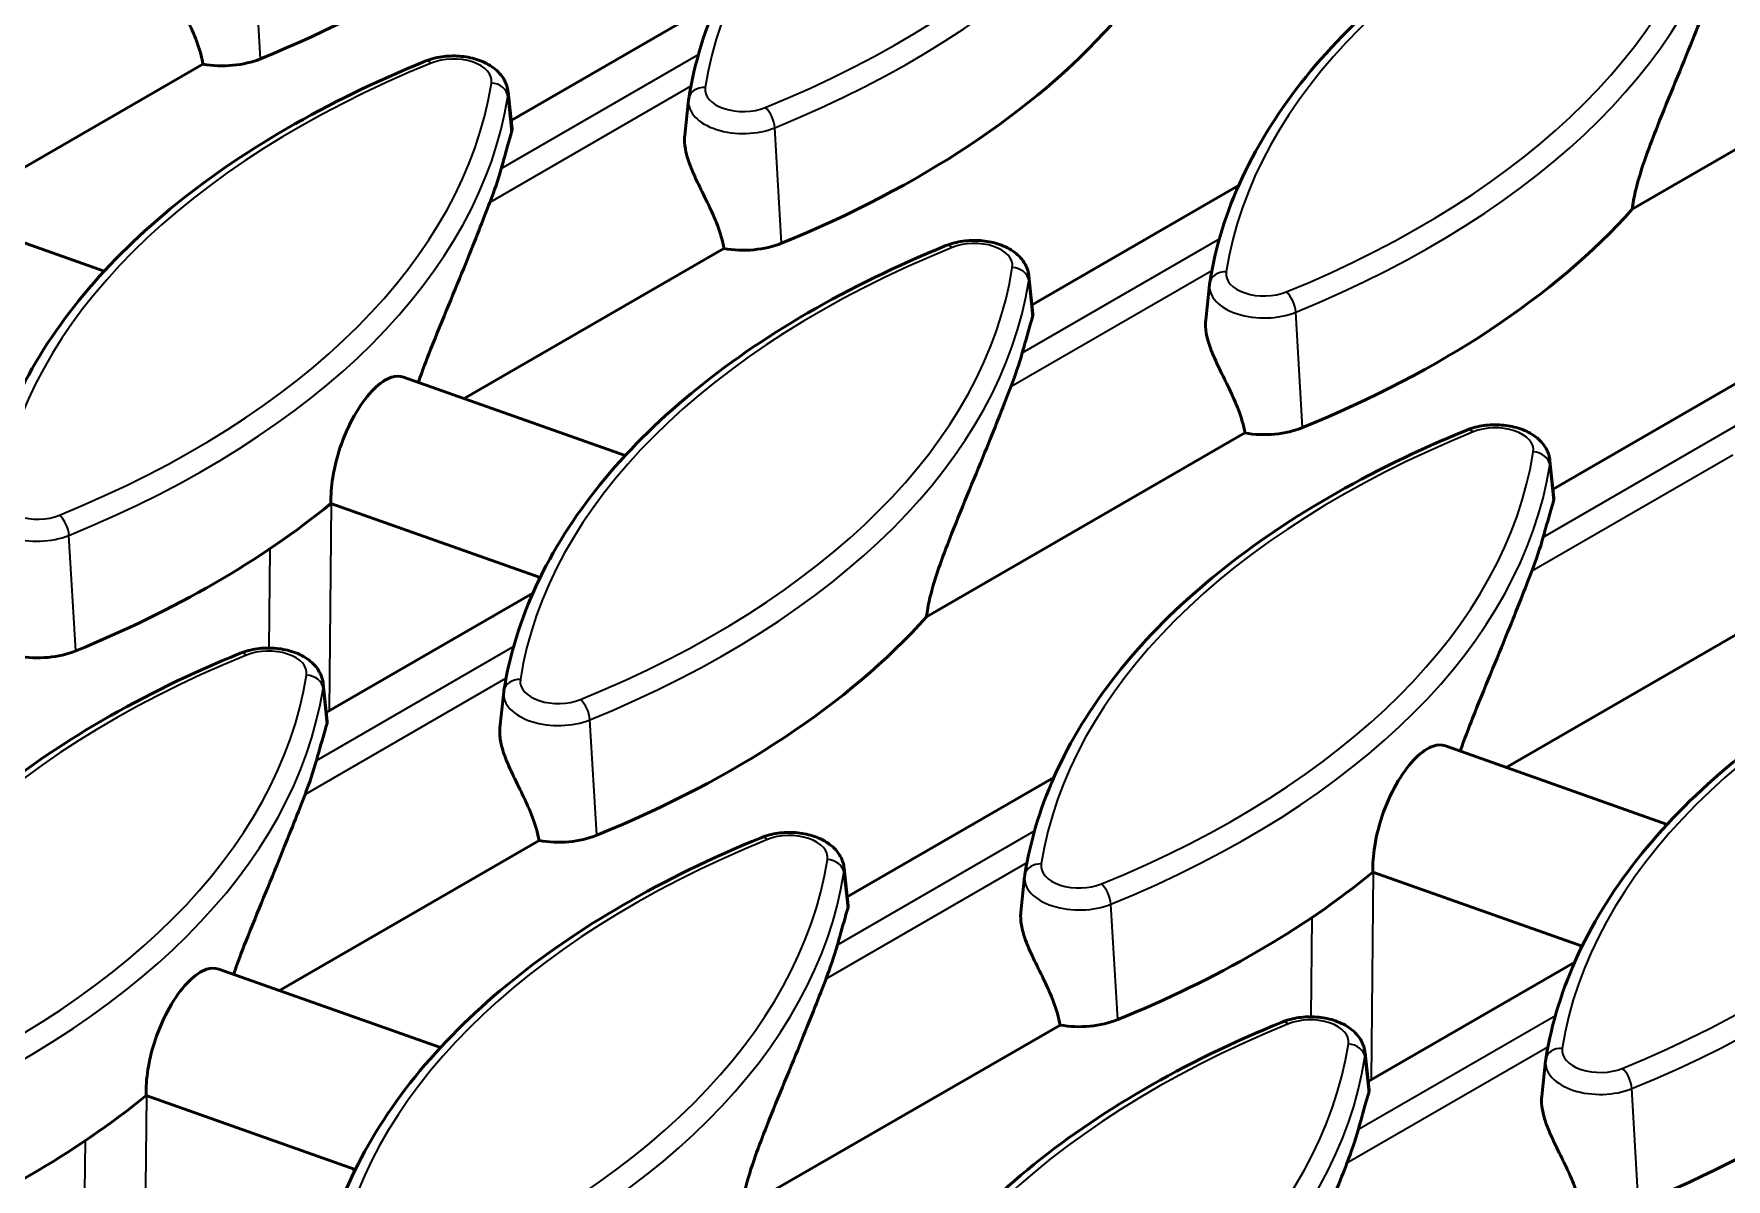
# Model space of a CAD drawing. Header units: millimetres. Extents: x 0 to 4362, y -130 to 2100.
# Drawn here: x 403.2 to 504.9, y 782.7 to 851.5 of the extents above; entities that cross this region are included whole.
import ezdxf

# ---------------------------------------------------------------- set-up
doc = ezdxf.new("R2010")
doc.units = ezdxf.units.MM
doc.header["$LTSCALE"] = 5
doc.layers.add('Sichtbar (ISO)', color=7, linetype='Continuous', lineweight=50)
doc.layers.add('Sichtbar schmal (ISO)', color=7, linetype='Continuous', lineweight=35)

msp = doc.modelspace()

# ---------------------------------------------------------------- linework, layer by layer
at = {"layer": 'Sichtbar (ISO)'}
for p, q in [((431.864, 846.319), (444.282, 853.488)), ((499.259, 840.986), (518.398, 852.036)), ((397.73, 840.69), (413.342, 849.703)), ((431.677, 848.058), (431.918, 845.807)), ((442.531, 847.553), (442.3, 845.408)), ((463.178, 835.238), (475.596, 842.407)), ((407.409, 837.265), (394.084, 841.98)), ((429.045, 829.609), (444.657, 838.622)), ((462.991, 836.977), (463.233, 834.726)), ((473.846, 836.472), (473.615, 834.326)), ((494.493, 824.157), (506.911, 831.326)), ((438.724, 826.184), (425.398, 830.899)), ((456.832, 816.491), (475.972, 827.541)), ((494.306, 825.896), (494.548, 823.645)), ((433.611, 818.858), (421.033, 823.309)), ((420.752, 810.743), (433.17, 817.912)), ((491.674, 807.447), (507.286, 816.46)), ((420.565, 812.482), (420.807, 810.231)), ((431.419, 811.977), (431.189, 809.832)), ((501.354, 804.022), (488.028, 808.737)), ((452.067, 799.662), (464.485, 806.831)), ((417.933, 794.033), (433.545, 803.046)), ((451.88, 801.401), (452.121, 799.15)), ((462.734, 800.896), (462.504, 798.751)), ((496.24, 796.696), (483.663, 801.147)), ((483.381, 788.581), (495.799, 795.75)), ((427.612, 790.608), (414.287, 795.323)), ((445.721, 780.915), (464.86, 791.965)), ((483.195, 790.32), (483.436, 788.069)), ((494.049, 789.815), (493.818, 787.67)), ((422.499, 783.282), (409.922, 787.733))]:
    msp.add_line(p, q, dxfattribs=at)
for centre, major_axis, start_param, end_param in [((380.178, 880.022), (-63.568, 0), 2.1848933, 2.6638716), ((411.493, 868.941), (-63.568, 0), 2.1848933, 2.6638716), ((414.502, 851.913), (-4, 0), 1.2765781, 2.1848933), ((369.066, 849.345), (63.043, 0), 6.0631154, 6.1203042), ((442.807, 857.86), (-63.568, 0), 2.1848933, 2.6638716), ((445.817, 840.832), (-4, 0), 1.2765781, 2.1848933), ((400.381, 838.264), (63.043, 0), 6.0631154, 6.1203042), ((477.132, 829.751), (-4, 0), 1.2765781, 2.1848933), ((369.066, 844.446), (-63.568, 0), 2.1848933, 2.5278613), ((431.696, 827.183), (63.043, 0), 6.0631154, 6.1203042), ((400.381, 833.365), (-63.568, 0), 2.1848933, 2.6638716), ((403.391, 816.338), (-4, 0), 1.2765781, 2.1848933), ((357.954, 813.769), (63.043, 0), 6.0631154, 6.1203042), ((434.705, 805.256), (-4, 0), 1.2765781, 2.1848933), ((431.696, 822.284), (-63.568, 0), 2.1848933, 2.5278613), ((389.269, 802.688), (63.043, 0), 6.0631154, 6.1203042), ((463.01, 811.203), (-63.568, 0), 2.1848933, 2.6638716), ((466.02, 794.175), (-4, 0), 1.2765781, 2.1848933), ((357.954, 808.87), (-63.568, 0), 2.1848933, 2.5278613), ((420.584, 791.607), (63.043, 0), 6.0631154, 6.1203042)]:
    msp.add_ellipse(centre, major_axis=major_axis, ratio=0.5773503, start_param=start_param, end_param=end_param, dxfattribs=at)
for points, knots in [([(442.542, 847.639), (442.88, 849.791), (443.542, 851.92), (445.479, 856.062), (446.754, 858.075), (449.871, 861.927), (451.712, 863.766), (455.899, 867.224), (458.246, 868.842), (463.375, 871.815), (466.157, 873.169), (469.117, 874.374)], [5.58828531, 5.58828531, 5.58828531, 5.58828531, 5.76152555, 5.76152555, 5.9347658, 5.9347658, 6.10800604, 6.10800604, 6.28124629, 6.28124629, 6.45448653, 6.45448653, 6.45448653, 6.45448653]), ([(473.857, 836.558), (474.195, 838.71), (474.856, 840.839), (476.794, 844.981), (478.069, 846.994), (481.186, 850.846), (483.026, 852.685), (487.214, 856.143), (489.561, 857.761), (494.69, 860.734), (497.472, 862.088), (500.432, 863.293)], [5.58828531, 5.58828531, 5.58828531, 5.58828531, 5.76152555, 5.76152555, 5.9347658, 5.9347658, 6.10800604, 6.10800604, 6.28124629, 6.28124629, 6.45448653, 6.45448653, 6.45448653, 6.45448653]), ([(413.342, 849.703), (413.265, 850.162), (413.128, 850.631), (412.637, 851.929), (412.197, 852.762), (411.662, 853.872), (411.505, 854.21), (411.238, 854.877), (411.129, 855.207), (411.003, 855.76), (410.967, 856.033), (410.975, 856.357), (410.979, 856.424), (410.986, 856.489)], [2.82851537, 2.82851537, 2.82851537, 2.82851537, 2.9796104, 2.9796104, 3.24690309, 3.24690309, 3.34987153, 3.34987153, 3.45283997, 3.45283997, 3.54324006, 3.54324006, 3.56691242, 3.56691242, 3.56691242, 3.56691242]), ([(504.33, 854.813), (503.927, 853.772), (503.434, 852.516), (502.22, 849.525), (501.472, 847.755), (500.327, 844.853), (499.785, 843.454), (499.39, 841.827), (499.317, 841.468), (499.268, 841.076), (499.263, 841.031), (499.259, 840.986)], [5.0571531, 5.0571531, 5.0571531, 5.0571531, 5.5983494, 5.5983494, 6.239433, 6.239433, 6.6427143, 6.6427143, 6.7428645, 6.7428645, 6.7559465, 6.7559465, 6.7559465, 6.7559465]), ([(400.116, 823.145), (400.454, 825.296), (401.115, 827.425), (403.052, 831.567), (404.328, 833.58), (407.444, 837.432), (409.285, 839.271), (413.473, 842.729), (415.819, 844.347), (420.949, 847.32), (423.731, 848.675), (426.69, 849.879)], [5.58828531, 5.58828531, 5.58828531, 5.58828531, 5.76152555, 5.76152555, 5.9347658, 5.9347658, 6.10800604, 6.10800604, 6.28124629, 6.28124629, 6.45448653, 6.45448653, 6.45448653, 6.45448653]), ([(426.69, 849.879), (427.009, 850.009), (427.351, 850.097), (428.051, 850.196), (428.407, 850.208), (429.11, 850.155), (429.456, 850.092), (430.115, 849.886), (430.429, 849.742), (430.977, 849.367), (431.217, 849.139), (431.533, 848.634), (431.633, 848.382), (431.672, 848.096), (431.675, 848.077), (431.677, 848.058)], [0.1713012, 0.1713012, 0.1713012, 0.1713012, 0.5447081, 0.5447081, 0.9139605, 0.9139605, 1.2818418, 1.2818418, 1.6552499, 1.6552499, 2.0093361, 2.0093361, 2.2758247, 2.2758247, 2.2942911, 2.2942911, 2.2942911, 2.2942911]), ([(442.531, 847.553), (442.531, 847.559), (442.532, 847.565), (442.533, 847.576), (442.534, 847.582), (442.536, 847.594), (442.536, 847.599), (442.538, 847.611), (442.539, 847.617), (442.54, 847.628), (442.541, 847.634), (442.542, 847.639)], [5.559690499, 5.559690499, 5.559690499, 5.559690499, 5.565409461, 5.565409461, 5.571128423, 5.571128423, 5.576847385, 5.576847385, 5.582566347, 5.582566347, 5.588285309, 5.588285309, 5.588285309, 5.588285309]), ([(431.897, 845.624), (431.76, 845.166), (431.595, 844.572), (431.371, 843.78), (431.324, 843.614), (431.275, 843.442)], [1.09829535, 1.09829535, 1.09829535, 1.09829535, 1.45268918, 1.45268918, 1.54121651, 1.54121651, 1.54121651, 1.54121651]), ([(431.918, 845.807), (431.92, 845.788), (431.921, 845.767), (431.918, 845.708), (431.91, 845.667), (431.897, 845.624)], [3.52470314, 3.52470314, 3.52470314, 3.52470314, 3.543240058, 3.543240058, 3.576592277, 3.576592277, 3.576592277, 3.576592277]), ([(444.657, 838.622), (444.579, 839.081), (444.442, 839.55), (443.952, 840.848), (443.512, 841.681), (442.977, 842.791), (442.82, 843.129), (442.552, 843.796), (442.443, 844.126), (442.318, 844.679), (442.282, 844.952), (442.289, 845.276), (442.294, 845.343), (442.3, 845.408)], [2.82851537, 2.82851537, 2.82851537, 2.82851537, 2.9796104, 2.9796104, 3.24690309, 3.24690309, 3.34987153, 3.34987153, 3.45283997, 3.45283997, 3.54324006, 3.54324006, 3.56691242, 3.56691242, 3.56691242, 3.56691242]), ([(430.589, 841.399), (430.186, 840.358), (429.692, 839.102), (428.479, 836.111), (427.731, 834.341), (426.792, 831.962), (426.531, 831.284), (426.287, 830.584)], [5.0571531, 5.0571531, 5.0571531, 5.0571531, 5.5983494, 5.5983494, 6.239433, 6.239433, 6.4545461, 6.4545461, 6.4545461, 6.4545461]), ([(431.431, 812.064), (431.769, 814.215), (432.43, 816.344), (434.367, 820.486), (435.643, 822.499), (438.759, 826.351), (440.6, 828.19), (444.787, 831.648), (447.134, 833.266), (452.263, 836.239), (455.046, 837.594), (458.005, 838.798)], [5.58828531, 5.58828531, 5.58828531, 5.58828531, 5.76152555, 5.76152555, 5.9347658, 5.9347658, 6.10800604, 6.10800604, 6.28124629, 6.28124629, 6.45448653, 6.45448653, 6.45448653, 6.45448653]), ([(458.005, 838.798), (458.324, 838.928), (458.666, 839.016), (459.365, 839.115), (459.722, 839.127), (460.425, 839.074), (460.77, 839.011), (461.43, 838.805), (461.743, 838.661), (462.292, 838.286), (462.532, 838.058), (462.848, 837.553), (462.947, 837.301), (462.987, 837.015), (462.989, 836.996), (462.991, 836.977)], [0.1713012, 0.1713012, 0.1713012, 0.1713012, 0.5447081, 0.5447081, 0.9139605, 0.9139605, 1.2818418, 1.2818418, 1.6552499, 1.6552499, 2.0093361, 2.0093361, 2.2758247, 2.2758247, 2.2942911, 2.2942911, 2.2942911, 2.2942911]), ([(473.846, 836.472), (473.846, 836.478), (473.847, 836.484), (473.848, 836.495), (473.849, 836.501), (473.85, 836.513), (473.851, 836.518), (473.853, 836.53), (473.854, 836.536), (473.855, 836.547), (473.856, 836.553), (473.857, 836.558)], [5.559690499, 5.559690499, 5.559690499, 5.559690499, 5.565409461, 5.565409461, 5.571128423, 5.571128423, 5.576847385, 5.576847385, 5.582566347, 5.582566347, 5.588285309, 5.588285309, 5.588285309, 5.588285309]), ([(463.212, 834.543), (463.075, 834.085), (462.909, 833.49), (462.686, 832.699), (462.639, 832.533), (462.59, 832.361)], [1.09829535, 1.09829535, 1.09829535, 1.09829535, 1.45268918, 1.45268918, 1.54121651, 1.54121651, 1.54121651, 1.54121651]), ([(463.233, 834.726), (463.235, 834.707), (463.236, 834.686), (463.232, 834.627), (463.225, 834.586), (463.212, 834.543)], [3.52470314, 3.52470314, 3.52470314, 3.52470314, 3.543240058, 3.543240058, 3.576592277, 3.576592277, 3.576592277, 3.576592277]), ([(475.972, 827.541), (475.894, 828), (475.757, 828.469), (475.267, 829.767), (474.827, 830.6), (474.292, 831.71), (474.135, 832.048), (473.867, 832.715), (473.758, 833.045), (473.632, 833.598), (473.597, 833.871), (473.604, 834.195), (473.608, 834.262), (473.615, 834.326)], [2.82851537, 2.82851537, 2.82851537, 2.82851537, 2.9796104, 2.9796104, 3.24690309, 3.24690309, 3.34987153, 3.34987153, 3.45283997, 3.45283997, 3.54324006, 3.54324006, 3.56691242, 3.56691242, 3.56691242, 3.56691242]), ([(421.033, 823.309), (421.021, 823.79), (421.058, 824.324), (421.255, 825.569), (421.449, 826.289), (421.918, 827.575), (422.224, 828.227), (422.899, 829.357), (423.268, 829.836), (423.96, 830.524), (424.329, 830.779), (424.934, 830.975), (425.181, 830.974), (425.398, 830.898)], [0.0465019, 0.0465019, 0.0465019, 0.0465019, 0.2065634, 0.2065634, 0.4131269, 0.4131269, 0.619287, 0.619287, 0.825447, 0.825447, 1.0316859, 1.0316859, 1.1904579, 1.1904579, 1.1904579, 1.1904579]), ([(461.904, 830.318), (461.5, 829.277), (461.007, 828.021), (459.794, 825.03), (459.045, 823.26), (457.901, 820.358), (457.359, 818.959), (456.963, 817.332), (456.89, 816.973), (456.842, 816.581), (456.837, 816.536), (456.832, 816.491)], [5.0571531, 5.0571531, 5.0571531, 5.0571531, 5.5983494, 5.5983494, 6.239433, 6.239433, 6.6427143, 6.6427143, 6.7428645, 6.7428645, 6.7559465, 6.7559465, 6.7559465, 6.7559465]), ([(462.745, 800.983), (463.083, 803.134), (463.745, 805.263), (465.682, 809.405), (466.958, 811.418), (470.074, 815.27), (471.915, 817.109), (476.102, 820.567), (478.449, 822.185), (483.578, 825.158), (486.36, 826.513), (489.32, 827.717)], [5.58828531, 5.58828531, 5.58828531, 5.58828531, 5.76152555, 5.76152555, 5.9347658, 5.9347658, 6.10800604, 6.10800604, 6.28124629, 6.28124629, 6.45448653, 6.45448653, 6.45448653, 6.45448653]), ([(489.32, 827.717), (489.639, 827.847), (489.981, 827.935), (490.68, 828.034), (491.037, 828.046), (491.74, 827.993), (492.085, 827.93), (492.744, 827.724), (493.058, 827.58), (493.606, 827.205), (493.847, 826.977), (494.163, 826.472), (494.262, 826.22), (494.302, 825.933), (494.304, 825.915), (494.306, 825.896)], [0.1713012, 0.1713012, 0.1713012, 0.1713012, 0.5447081, 0.5447081, 0.9139605, 0.9139605, 1.2818418, 1.2818418, 1.6552499, 1.6552499, 2.0093361, 2.0093361, 2.2758247, 2.2758247, 2.2942911, 2.2942911, 2.2942911, 2.2942911]), ([(494.527, 823.462), (494.389, 823.004), (494.224, 822.409), (494, 821.618), (493.953, 821.452), (493.904, 821.28)], [1.09829535, 1.09829535, 1.09829535, 1.09829535, 1.45268918, 1.45268918, 1.54121651, 1.54121651, 1.54121651, 1.54121651]), ([(494.548, 823.645), (494.55, 823.626), (494.55, 823.605), (494.547, 823.546), (494.54, 823.505), (494.527, 823.462)], [3.52470314, 3.52470314, 3.52470314, 3.52470314, 3.543240058, 3.543240058, 3.576592277, 3.576592277, 3.576592277, 3.576592277]), ([(493.218, 819.237), (492.815, 818.196), (492.322, 816.94), (491.109, 813.949), (490.36, 812.179), (489.422, 809.8), (489.16, 809.122), (488.917, 808.422)], [5.0571531, 5.0571531, 5.0571531, 5.0571531, 5.5983494, 5.5983494, 6.239433, 6.239433, 6.4545461, 6.4545461, 6.4545461, 6.4545461]), ([(494.06, 789.902), (494.398, 792.053), (495.059, 794.182), (496.997, 798.324), (498.272, 800.337), (501.389, 804.189), (503.229, 806.028), (507.417, 809.486), (509.764, 811.104), (514.893, 814.077), (517.675, 815.432), (520.635, 816.636)], [5.58828531, 5.58828531, 5.58828531, 5.58828531, 5.76152555, 5.76152555, 5.9347658, 5.9347658, 6.10800604, 6.10800604, 6.28124629, 6.28124629, 6.45448653, 6.45448653, 6.45448653, 6.45448653]), ([(389.004, 787.569), (389.342, 789.72), (390.004, 791.849), (391.941, 795.991), (393.216, 798.004), (396.333, 801.856), (398.174, 803.696), (402.361, 807.153), (404.708, 808.771), (409.837, 811.744), (412.619, 813.099), (415.579, 814.303)], [5.58828531, 5.58828531, 5.58828531, 5.58828531, 5.76152555, 5.76152555, 5.9347658, 5.9347658, 6.10800604, 6.10800604, 6.28124629, 6.28124629, 6.45448653, 6.45448653, 6.45448653, 6.45448653]), ([(415.579, 814.303), (415.898, 814.433), (416.24, 814.521), (416.939, 814.62), (417.296, 814.632), (417.998, 814.579), (418.344, 814.516), (419.003, 814.31), (419.317, 814.166), (419.865, 813.791), (420.106, 813.563), (420.422, 813.058), (420.521, 812.806), (420.561, 812.52), (420.563, 812.501), (420.565, 812.482)], [0.1713012, 0.1713012, 0.1713012, 0.1713012, 0.5447081, 0.5447081, 0.9139605, 0.9139605, 1.2818418, 1.2818418, 1.6552499, 1.6552499, 2.0093361, 2.0093361, 2.2758247, 2.2758247, 2.2942911, 2.2942911, 2.2942911, 2.2942911]), ([(431.419, 811.977), (431.42, 811.983), (431.42, 811.989), (431.422, 812), (431.422, 812.006), (431.424, 812.018), (431.425, 812.023), (431.426, 812.035), (431.427, 812.041), (431.429, 812.052), (431.43, 812.058), (431.431, 812.064)], [5.559690499, 5.559690499, 5.559690499, 5.559690499, 5.565409461, 5.565409461, 5.571128423, 5.571128423, 5.576847385, 5.576847385, 5.582566347, 5.582566347, 5.588285309, 5.588285309, 5.588285309, 5.588285309]), ([(420.786, 810.048), (420.648, 809.59), (420.483, 808.996), (420.259, 808.204), (420.212, 808.039), (420.163, 807.866)], [1.09829535, 1.09829535, 1.09829535, 1.09829535, 1.45268918, 1.45268918, 1.54121651, 1.54121651, 1.54121651, 1.54121651]), ([(420.807, 810.231), (420.809, 810.212), (420.809, 810.192), (420.806, 810.132), (420.798, 810.091), (420.786, 810.048)], [3.52470314, 3.52470314, 3.52470314, 3.52470314, 3.543240058, 3.543240058, 3.576592277, 3.576592277, 3.576592277, 3.576592277]), ([(433.545, 803.046), (433.468, 803.505), (433.331, 803.974), (432.84, 805.272), (432.401, 806.105), (431.865, 807.215), (431.708, 807.554), (431.441, 808.22), (431.332, 808.55), (431.206, 809.103), (431.17, 809.376), (431.178, 809.701), (431.182, 809.767), (431.189, 809.832)], [2.82851537, 2.82851537, 2.82851537, 2.82851537, 2.9796104, 2.9796104, 3.24690309, 3.24690309, 3.34987153, 3.34987153, 3.45283997, 3.45283997, 3.54324006, 3.54324006, 3.56691242, 3.56691242, 3.56691242, 3.56691242]), ([(483.663, 801.147), (483.651, 801.628), (483.687, 802.162), (483.884, 803.407), (484.078, 804.127), (484.547, 805.413), (484.853, 806.065), (485.529, 807.195), (485.898, 807.674), (486.59, 808.362), (486.959, 808.617), (487.563, 808.813), (487.811, 808.812), (488.028, 808.736)], [0.0465019, 0.0465019, 0.0465019, 0.0465019, 0.2065634, 0.2065634, 0.4131269, 0.4131269, 0.619287, 0.619287, 0.825447, 0.825447, 1.0316859, 1.0316859, 1.1904579, 1.1904579, 1.1904579, 1.1904579]), ([(419.477, 805.823), (419.074, 804.782), (418.581, 803.526), (417.368, 800.536), (416.619, 798.765), (415.681, 796.386), (415.419, 795.708), (415.176, 795.009)], [5.0571531, 5.0571531, 5.0571531, 5.0571531, 5.5983494, 5.5983494, 6.239433, 6.239433, 6.4545461, 6.4545461, 6.4545461, 6.4545461]), ([(420.319, 776.488), (420.657, 778.639), (421.318, 780.768), (423.256, 784.91), (424.531, 786.923), (427.648, 790.775), (429.488, 792.615), (433.676, 796.072), (436.023, 797.69), (441.152, 800.663), (443.934, 802.018), (446.893, 803.222)], [5.58828531, 5.58828531, 5.58828531, 5.58828531, 5.76152555, 5.76152555, 5.9347658, 5.9347658, 6.10800604, 6.10800604, 6.28124629, 6.28124629, 6.45448653, 6.45448653, 6.45448653, 6.45448653]), ([(446.893, 803.222), (447.213, 803.352), (447.554, 803.44), (448.254, 803.539), (448.611, 803.551), (449.313, 803.498), (449.659, 803.435), (450.318, 803.229), (450.632, 803.085), (451.18, 802.71), (451.42, 802.482), (451.736, 801.977), (451.836, 801.725), (451.876, 801.439), (451.878, 801.42), (451.88, 801.401)], [0.1713012, 0.1713012, 0.1713012, 0.1713012, 0.5447081, 0.5447081, 0.9139605, 0.9139605, 1.2818418, 1.2818418, 1.6552499, 1.6552499, 2.0093361, 2.0093361, 2.2758247, 2.2758247, 2.2942911, 2.2942911, 2.2942911, 2.2942911]), ([(462.734, 800.896), (462.735, 800.902), (462.735, 800.908), (462.737, 800.919), (462.737, 800.925), (462.739, 800.937), (462.739, 800.942), (462.741, 800.954), (462.742, 800.96), (462.744, 800.971), (462.744, 800.977), (462.745, 800.983)], [5.559690499, 5.559690499, 5.559690499, 5.559690499, 5.565409461, 5.565409461, 5.571128423, 5.571128423, 5.576847385, 5.576847385, 5.582566347, 5.582566347, 5.588285309, 5.588285309, 5.588285309, 5.588285309]), ([(452.1, 798.967), (451.963, 798.509), (451.798, 797.915), (451.574, 797.123), (451.527, 796.957), (451.478, 796.785)], [1.09829535, 1.09829535, 1.09829535, 1.09829535, 1.45268918, 1.45268918, 1.54121651, 1.54121651, 1.54121651, 1.54121651]), ([(452.121, 799.15), (452.123, 799.131), (452.124, 799.111), (452.121, 799.051), (452.113, 799.01), (452.1, 798.967)], [3.52470314, 3.52470314, 3.52470314, 3.52470314, 3.543240058, 3.543240058, 3.576592277, 3.576592277, 3.576592277, 3.576592277]), ([(464.86, 791.965), (464.782, 792.424), (464.646, 792.893), (464.155, 794.191), (463.715, 795.024), (463.18, 796.134), (463.023, 796.473), (462.756, 797.139), (462.646, 797.469), (462.521, 798.022), (462.485, 798.295), (462.492, 798.619), (462.497, 798.686), (462.504, 798.751)], [2.82851537, 2.82851537, 2.82851537, 2.82851537, 2.9796104, 2.9796104, 3.24690309, 3.24690309, 3.34987153, 3.34987153, 3.45283997, 3.45283997, 3.54324006, 3.54324006, 3.56691242, 3.56691242, 3.56691242, 3.56691242]), ([(409.922, 787.733), (409.91, 788.214), (409.946, 788.748), (410.143, 789.993), (410.337, 790.713), (410.806, 791.999), (411.112, 792.651), (411.787, 793.781), (412.157, 794.26), (412.849, 794.948), (413.217, 795.204), (413.822, 795.399), (414.069, 795.398), (414.286, 795.322)], [0.0465019, 0.0465019, 0.0465019, 0.0465019, 0.2065634, 0.2065634, 0.4131269, 0.4131269, 0.619287, 0.619287, 0.825447, 0.825447, 1.0316859, 1.0316859, 1.1904579, 1.1904579, 1.1904579, 1.1904579]), ([(450.792, 794.742), (450.389, 793.701), (449.895, 792.445), (448.682, 789.455), (447.934, 787.684), (446.789, 784.782), (446.247, 783.383), (445.852, 781.756), (445.779, 781.397), (445.73, 781.005), (445.725, 780.96), (445.721, 780.915)], [5.0571531, 5.0571531, 5.0571531, 5.0571531, 5.5983494, 5.5983494, 6.239433, 6.239433, 6.6427143, 6.6427143, 6.7428645, 6.7428645, 6.7559465, 6.7559465, 6.7559465, 6.7559465]), ([(478.208, 792.141), (478.527, 792.271), (478.869, 792.359), (479.568, 792.458), (479.925, 792.47), (480.628, 792.417), (480.973, 792.354), (481.633, 792.148), (481.946, 792.004), (482.495, 791.629), (482.735, 791.401), (483.051, 790.896), (483.15, 790.644), (483.19, 790.358), (483.193, 790.339), (483.195, 790.32)], [0.1713012, 0.1713012, 0.1713012, 0.1713012, 0.5447081, 0.5447081, 0.9139605, 0.9139605, 1.2818418, 1.2818418, 1.6552499, 1.6552499, 2.0093361, 2.0093361, 2.2758247, 2.2758247, 2.2942911, 2.2942911, 2.2942911, 2.2942911]), ([(451.634, 765.407), (451.972, 767.558), (452.633, 769.687), (454.57, 773.829), (455.846, 775.842), (458.962, 779.694), (460.803, 781.534), (464.991, 784.991), (467.337, 786.609), (472.466, 789.582), (475.249, 790.937), (478.208, 792.141)], [5.58828531, 5.58828531, 5.58828531, 5.58828531, 5.76152555, 5.76152555, 5.9347658, 5.9347658, 6.10800604, 6.10800604, 6.28124629, 6.28124629, 6.45448653, 6.45448653, 6.45448653, 6.45448653]), ([(494.049, 789.815), (494.049, 789.821), (494.05, 789.827), (494.051, 789.838), (494.052, 789.844), (494.053, 789.856), (494.054, 789.861), (494.056, 789.873), (494.057, 789.879), (494.058, 789.89), (494.059, 789.896), (494.06, 789.902)], [5.559690499, 5.559690499, 5.559690499, 5.559690499, 5.565409461, 5.565409461, 5.571128423, 5.571128423, 5.576847385, 5.576847385, 5.582566347, 5.582566347, 5.588285309, 5.588285309, 5.588285309, 5.588285309]), ([(483.415, 787.886), (483.278, 787.428), (483.112, 786.834), (482.889, 786.042), (482.842, 785.876), (482.793, 785.704)], [1.09829535, 1.09829535, 1.09829535, 1.09829535, 1.45268918, 1.45268918, 1.54121651, 1.54121651, 1.54121651, 1.54121651]), ([(483.436, 788.069), (483.438, 788.05), (483.439, 788.03), (483.435, 787.97), (483.428, 787.929), (483.415, 787.886)], [3.52470314, 3.52470314, 3.52470314, 3.52470314, 3.543240058, 3.543240058, 3.576592277, 3.576592277, 3.576592277, 3.576592277]), ([(496.175, 780.884), (496.097, 781.343), (495.96, 781.812), (495.47, 783.11), (495.03, 783.943), (494.495, 785.053), (494.338, 785.391), (494.07, 786.058), (493.961, 786.388), (493.836, 786.941), (493.8, 787.214), (493.807, 787.538), (493.811, 787.605), (493.818, 787.67)], [2.82851537, 2.82851537, 2.82851537, 2.82851537, 2.9796104, 2.9796104, 3.24690309, 3.24690309, 3.34987153, 3.34987153, 3.45283997, 3.45283997, 3.54324006, 3.54324006, 3.56691242, 3.56691242, 3.56691242, 3.56691242]), ([(482.107, 783.661), (481.703, 782.62), (481.21, 781.364), (479.997, 778.374), (479.248, 776.603), (478.31, 774.224), (478.048, 773.546), (477.805, 772.846)], [5.0571531, 5.0571531, 5.0571531, 5.0571531, 5.5983494, 5.5983494, 6.239433, 6.239433, 6.4545461, 6.4545461, 6.4545461, 6.4545461])]:
    msp.add_open_spline(points, degree=3, knots=knots, dxfattribs=at)
at = {"layer": 'Sichtbar schmal (ISO)'}
for p, q in [((416.807, 850.026), (416.399, 856.963)), ((431.275, 843.442), (443.123, 850.283)), ((442.67, 848.374), (430.589, 841.399)), ((431.897, 845.624), (431.67, 847.769)), ((448.122, 838.945), (447.714, 845.882)), ((462.59, 832.361), (474.438, 839.202)), ((473.985, 837.293), (461.904, 830.318)), ((463.212, 834.543), (462.984, 836.688)), ((479.437, 827.864), (479.029, 834.801)), ((493.904, 821.28), (505.752, 828.121)), ((505.3, 826.212), (493.218, 819.237)), ((494.527, 823.462), (494.299, 825.607)), ((420.948, 810.856), (421.074, 823.294)), ((405.695, 814.45), (405.288, 821.387)), ((417.365, 820.584), (417.305, 814.619)), ((433.482, 818.903), (433.509, 818.648)), ((420.163, 807.866), (432.011, 814.707)), ((431.559, 812.798), (419.477, 805.823)), ((420.786, 810.048), (420.558, 812.193)), ((437.01, 803.369), (436.603, 810.306)), ((451.478, 796.785), (463.326, 803.626)), ((462.873, 801.717), (450.792, 794.742)), ((452.1, 798.967), (451.873, 801.112)), ((483.578, 788.694), (483.703, 801.132)), ((468.325, 792.288), (467.917, 799.225)), ((479.995, 798.422), (479.934, 792.457)), ((496.112, 796.741), (496.138, 796.486)), ((482.793, 785.704), (494.641, 792.545)), ((494.188, 790.636), (482.107, 783.661)), ((483.415, 787.886), (483.187, 790.031)), ((409.837, 775.28), (409.962, 787.718)), ((499.64, 781.207), (499.232, 788.144)), ((406.253, 785.008), (406.193, 779.043)), ((422.371, 783.328), (422.397, 783.072))]:
    msp.add_line(p, q, dxfattribs=at)
for centre, major_axis, ratio, start_param, end_param in [((505.141, 845.073), (-61.864, 0), 0.5773503, 5.3264859, 6.1926871), ((411.493, 876.289), (61.864, 0), 0.5773503, 5.3264859, 6.1926871), ((411.493, 875.544), (62.861, 0), 0.5773503, 5.3264859, 6.1926871), ((536.456, 833.992), (-61.864, 0), 0.5773503, 5.3264859, 6.1926871), ((442.807, 865.208), (61.864, 0), 0.5773503, 5.3264859, 6.1926871), ((442.807, 864.463), (62.861, 0), 0.5773503, 5.3264859, 6.1926871), ((462.715, 820.578), (-61.864, 0), 0.5773503, 5.3264859, 6.1926871), ((427.067, 848.953), (-0.377, 0.926), 0.4704822, 5.5699441, 6.2831853), ((428.391, 848.686), (2.296, 0), 0.5773503, 6.1926871, 8.4680786), ((369.066, 851.794), (61.864, 0), 0.5773503, 5.3264859, 6.1926871), ((430.677, 847.75), (0.988, -0.155), 0.8131553, 0.2143864, 1.6979163), ((369.066, 851.049), (62.861, 0), 0.5773503, 5.3264859, 6.1926871), ((428.391, 847.941), (3.292, 0), 0.5773503, 6.1926871, 6.3450887), ((445.817, 847.436), (-3.292, 0), 0.5773503, 6.221282, 8.4680786), ((443.53, 847.484), (-0.988, 0.155), 0.8131553, 4.8395089, 6.2831853), ((445.817, 848.181), (-2.296, 0), 0.5773503, 6.1926871, 8.4680786), ((447.14, 846.281), (-0.377, 0.926), 0.4704822, 4.0864142, 5.5699441), ((494.03, 809.497), (-61.864, 0), 0.5773503, 5.3264859, 6.1926871), ((458.382, 837.872), (-0.377, 0.926), 0.4704822, 5.5699441, 6.2831853), ((459.705, 837.605), (2.296, 0), 0.5773503, 6.1926871, 8.4680786), ((400.381, 840.713), (61.864, 0), 0.5773503, 5.3264859, 6.1926871), ((461.992, 836.669), (0.988, -0.155), 0.8131553, 0.2143864, 1.6979163), ((474.845, 836.403), (-0.988, 0.155), 0.8131553, 4.8395089, 6.2831853), ((477.132, 837.1), (-2.296, 0), 0.5773503, 6.1926871, 8.4680786), ((400.381, 839.968), (62.861, 0), 0.5773503, 5.3264859, 6.1926871), ((459.705, 836.86), (3.292, 0), 0.5773503, 6.1926871, 6.3450887), ((477.132, 836.355), (-3.292, 0), 0.5773503, 6.221282, 8.4680786), ((478.455, 835.2), (-0.377, 0.926), 0.4704822, 4.0864142, 5.5699441), ((525.344, 798.416), (-61.864, 0), 0.5773503, 5.3264859, 6.1926871), ((489.697, 826.791), (-0.377, 0.926), 0.4704822, 5.5699441, 6.2831853), ((491.02, 826.524), (2.296, 0), 0.5773503, 6.1926871, 8.4680786), ((431.696, 829.632), (61.864, 0), 0.5773503, 5.3264859, 6.1926871), ((493.307, 825.588), (0.988, -0.155), 0.8131553, 0.2143864, 1.6979163), ((431.696, 828.887), (62.861, 0), 0.5773503, 5.3264859, 6.1926871), ((491.02, 825.779), (3.292, 0), 0.5773503, 6.1926871, 6.3450887), ((403.391, 822.941), (-3.292, 0), 0.5773503, 6.221282, 8.4680786), ((403.391, 823.686), (-2.296, 0), 0.5773503, 6.1926871, 8.4680786), ((404.714, 821.786), (-0.377, 0.926), 0.4704822, 4.0864142, 5.5699441), ((556.659, 787.335), (-61.864, 0), 0.5773503, 5.3264859, 6.1926871), ((463.01, 818.551), (61.864, 0), 0.5773503, 5.3264859, 6.1926871), ((451.603, 785.002), (-61.864, 0), 0.5773503, 5.3264859, 6.1926871), ((415.956, 813.377), (-0.377, 0.926), 0.4704822, 5.5699441, 6.2831853), ((417.279, 813.11), (2.296, 0), 0.5773503, 6.1926871, 8.4680786), ((463.01, 817.806), (62.861, 0), 0.5773503, 5.3264859, 6.1926871), ((357.954, 816.218), (61.864, 0), 0.5773503, 5.3264859, 6.1926871), ((419.566, 812.174), (0.988, -0.155), 0.8131553, 0.2143864, 1.6979163), ((357.954, 815.473), (62.861, 0), 0.5773503, 5.3264859, 6.1926871), ((417.279, 812.365), (3.292, 0), 0.5773503, 6.1926871, 6.3450887), ((434.705, 811.86), (-3.292, 0), 0.5773503, 6.221282, 8.4680786), ((432.418, 811.908), (-0.988, 0.155), 0.8131553, 4.8395089, 6.2831853), ((434.705, 812.605), (-2.296, 0), 0.5773503, 6.1926871, 8.4680786), ((436.028, 810.705), (-0.377, 0.926), 0.4704822, 4.0864142, 5.5699441), ((482.918, 773.921), (-61.864, 0), 0.5773503, 5.3264859, 6.1926871), ((447.27, 802.296), (-0.377, 0.926), 0.4704822, 5.5699441, 6.2831853), ((448.594, 802.029), (2.296, 0), 0.5773503, 6.1926871, 8.4680786), ((389.269, 805.137), (61.864, 0), 0.5773503, 5.3264859, 6.1926871), ((450.881, 801.093), (0.988, -0.155), 0.8131553, 0.2143864, 1.6979163), ((463.733, 800.827), (-0.988, 0.155), 0.8131553, 4.8395089, 6.2831853), ((466.02, 801.524), (-2.296, 0), 0.5773503, 6.1926871, 8.4680786), ((389.269, 804.392), (62.861, 0), 0.5773503, 5.3264859, 6.1926871), ((448.594, 801.284), (3.292, 0), 0.5773503, 6.1926871, 6.3450887), ((466.02, 800.779), (-3.292, 0), 0.5773503, 6.221282, 8.4680786), ((467.343, 799.624), (-0.377, 0.926), 0.4704822, 4.0864142, 5.5699441), ((514.233, 762.84), (-61.864, 0), 0.5773503, 5.3264859, 6.1926871), ((478.585, 791.215), (-0.377, 0.926), 0.4704822, 5.5699441, 6.2831853), ((479.908, 790.948), (2.296, 0), 0.5773503, 6.1926871, 8.4680786), ((420.584, 794.056), (61.864, 0), 0.5773503, 5.3264859, 6.1926871), ((482.195, 790.012), (0.988, -0.155), 0.8131553, 0.2143864, 1.6979163), ((495.048, 789.746), (-0.988, 0.155), 0.8131553, 4.8395089, 6.2831853), ((497.335, 790.443), (-2.296, 0), 0.5773503, 6.1926871, 8.4680786), ((420.584, 793.311), (62.861, 0), 0.5773503, 5.3264859, 6.1926871), ((479.908, 790.203), (3.292, 0), 0.5773503, 6.1926871, 6.3450887), ((497.335, 789.698), (-3.292, 0), 0.5773503, 6.221282, 8.4680786), ((498.658, 788.543), (-0.377, 0.926), 0.4704822, 4.0864142, 5.5699441)]:
    msp.add_ellipse(centre, major_axis=major_axis, ratio=ratio, start_param=start_param, end_param=end_param, dxfattribs=at)

doc.saveas('drawing.dxf')
